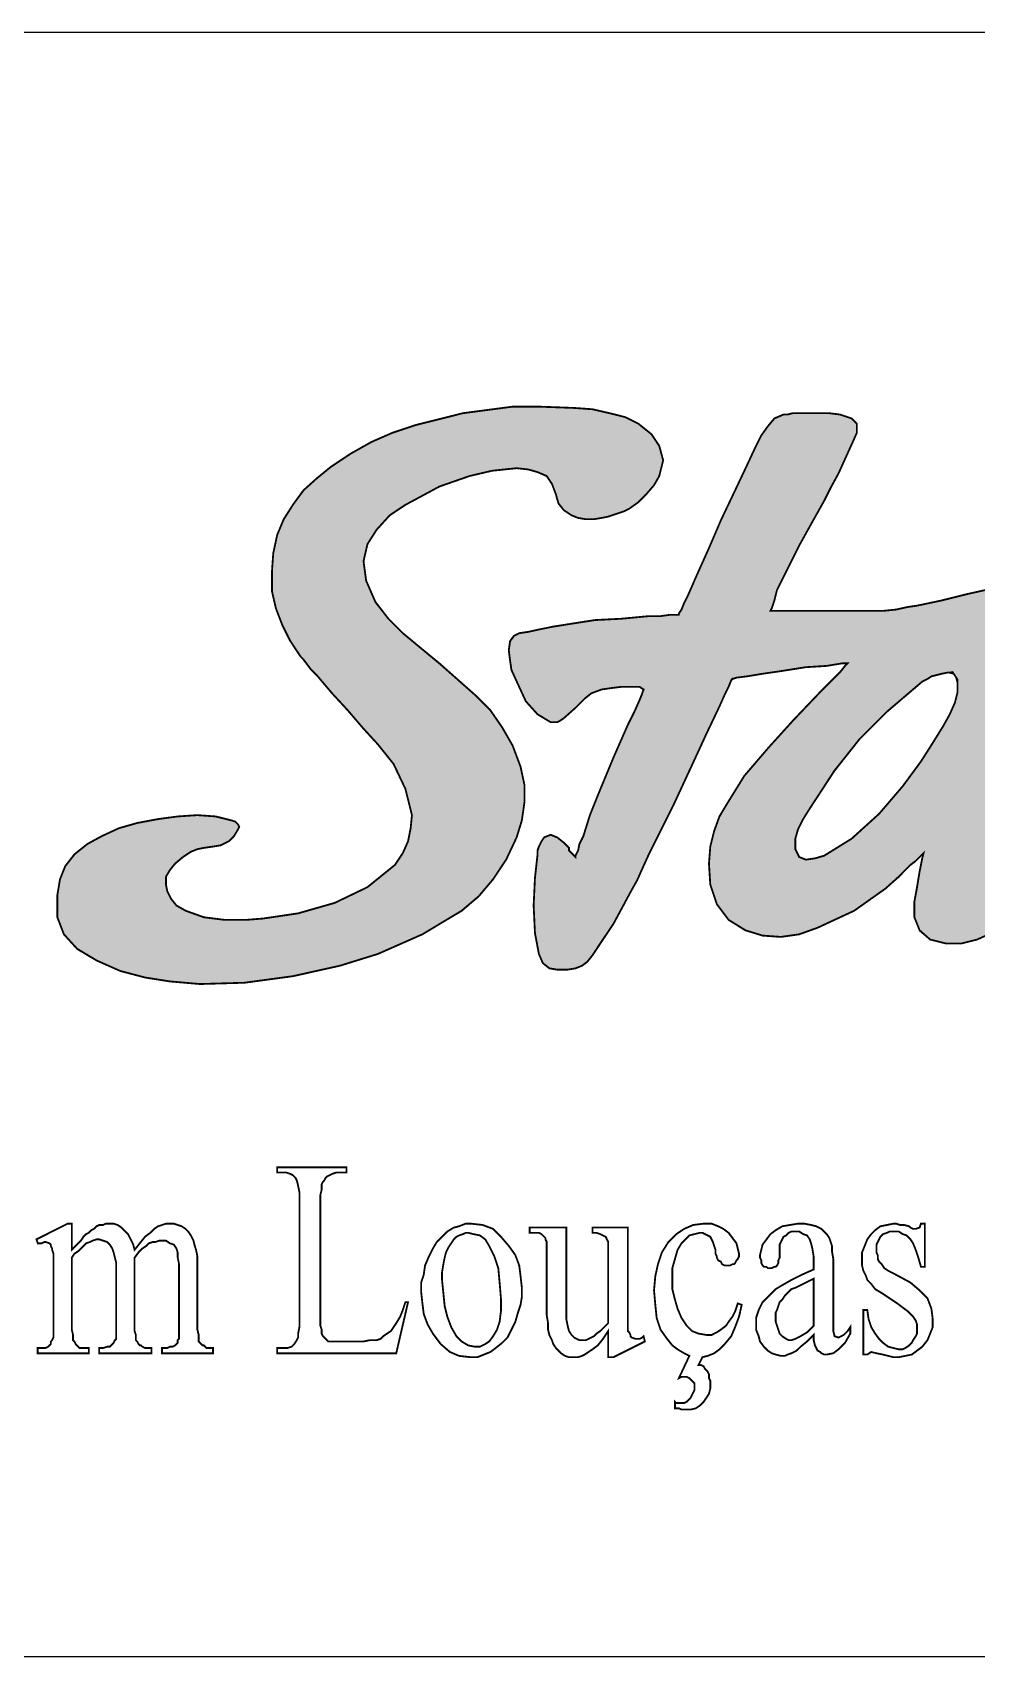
# Model space of a CAD drawing. Extents: x -15779 to -11579, y -7432 to -1492.
# Drawn here: x -14475 to -14256.9, y -6707.4 to -6332.4 of the extents above; entities that cross this region are included whole.
import ezdxf

# ---------------------------------------------------------------- set-up
doc = ezdxf.new("R2010")
doc.units = 0
doc.header["$LTSCALE"] = 40
doc.header["$MEASUREMENT"] = 0
doc.layers.get('0').update_dxf_attribs({"linetype": 'CONTINUOUS'})
doc.layers.add('CAMADA_1', color=7, linetype='CONTINUOUS')
doc.layers.add('FINA', color=7, linetype='CONTINUOUS')

msp = doc.modelspace()

# ---------------------------------------------------------------- hatches: boundary and pattern name
at = {"linetype": 'CONTINUOUS'}
msp.add_hatch(color=5, dxfattribs=at).paths.add_polyline_path([(-14387.647, -6516.169), (-14388.251, -6519.192), (-14389.461, -6521.914), (-14391.275, -6524.635), (-14397.624, -6529.774), (-14405.182, -6533.402), (-14413.647, -6535.82), (-14421.81, -6537.03), (-14425.74, -6537.332), (-14430.577, -6537.332), (-14435.414, -6536.728), (-14439.646, -6535.216), (-14441.763, -6534.006), (-14442.973, -6532.495), (-14444.182, -6530.077), (-14444.182, -6527.355), (-14443.275, -6525.843), (-14442.066, -6524.332), (-14440.252, -6522.82), (-14437.788, -6521.179), (-14435.414, -6520.704), (-14433.298, -6520.402), (-14431.484, -6520.1), (-14429.67, -6519.192), (-14428.461, -6517.983), (-14427.553, -6516.472), (-14427.252, -6515.867), (-14427.553, -6515.262), (-14428.158, -6514.658), (-14429.066, -6514.356), (-14432.693, -6513.448), (-14436.926, -6513.146), (-14441.46, -6513.448), (-14445.996, -6514.053), (-14450.833, -6514.96), (-14455.065, -6516.169), (-14458.996, -6517.983), (-14462.321, -6519.797), (-14465.344, -6522.216), (-14467.461, -6524.937), (-14468.669, -6527.96), (-14469.275, -6531.588), (-14469.275, -6536.728), (-14467.763, -6540.658), (-14464.74, -6543.983), (-14460.205, -6546.704), (-14454.763, -6549.122), (-14449.019, -6550.635), (-14443.275, -6551.541), (-14436.321, -6552.146), (-14426.042, -6551.844), (-14414.857, -6550.332), (-14403.972, -6547.913), (-14395.205, -6545.192), (-14384.926, -6540.658), (-14375.857, -6535.216), (-14371.926, -6531.89), (-14368.601, -6527.96), (-14365.578, -6523.425), (-14363.159, -6518.285), (-14361.949, -6514.356), (-14361.345, -6510.123), (-14361.345, -6506.193), (-14362.252, -6501.96), (-14364.066, -6497.123), (-14366.484, -6492.891), (-14369.205, -6488.96), (-14372.834, -6485.332), (-14380.694, -6478.379), (-14389.461, -6471.123), (-14392.787, -6467.797), (-14395.81, -6463.867), (-14397.926, -6459.03), (-14398.531, -6454.495), (-14397.624, -6450.565), (-14395.507, -6447.239), (-14392.484, -6443.914), (-14388.856, -6441.495), (-14380.996, -6437.263), (-14374.042, -6434.845), (-14368.903, -6433.635), (-14363.159, -6433.031), (-14360.438, -6433.332), (-14358.322, -6433.937), (-14356.205, -6434.845), (-14354.996, -6436.658), (-14354.089, -6439.077), (-14353.485, -6441.193), (-14352.276, -6442.705), (-14350.462, -6443.914), (-14348.95, -6444.518), (-14347.136, -6444.821), (-14345.322, -6444.821), (-14343.508, -6444.518), (-14341.996, -6444.216), (-14340.182, -6443.612), (-14338.369, -6443.007), (-14337.159, -6442.402), (-14335.043, -6440.891), (-14333.229, -6439.077), (-14331.415, -6436.96), (-14330.206, -6434.845), (-14329.299, -6431.216), (-14330.206, -6427.891), (-14332.02, -6425.169), (-14335.043, -6422.752), (-14338.066, -6421.24), (-14341.694, -6420.332), (-14345.623, -6419.426), (-14349.856, -6419.123), (-14358.019, -6418.821), (-14364.066, -6418.821), (-14375.554, -6420.332), (-14386.438, -6423.054), (-14391.879, -6424.868), (-14396.717, -6426.984), (-14401.554, -6429.705), (-14406.089, -6432.728), (-14409.414, -6435.448), (-14412.438, -6438.17), (-14414.857, -6441.495), (-14416.973, -6444.821), (-14418.484, -6448.449), (-14419.391, -6452.681), (-14419.693, -6456.914), (-14419.693, -6461.449), (-14418.786, -6465.379), (-14417.275, -6469.31), (-14415.461, -6472.937), (-14413.042, -6476.565), (-14412.438, -6477.17), (-14411.531, -6478.379), (-14410.624, -6479.588), (-14409.112, -6481.1), (-14405.786, -6485.03), (-14402.158, -6488.96), (-14398.531, -6493.193), (-14395.205, -6496.82), (-14392.787, -6499.844), (-14391.578, -6501.356), (-14388.856, -6507.099), (-14387.345, -6513.146)])
h = msp.add_hatch(color=5, dxfattribs=at)
h.paths.add_polyline_path([(-14227.113, -6473.542), (-14226.81, -6471.727), (-14227.415, -6470.519), (-14228.323, -6469.914), (-14230.741, -6469.914), (-14231.346, -6470.216), (-14231.647, -6470.216), (-14234.066, -6471.425), (-14235.578, -6472.03), (-14236.787, -6472.03), (-14237.392, -6470.82), (-14237.392, -6470.216), (-14237.392, -6469.611), (-14237.392, -6468.704), (-14237.089, -6468.1), (-14237.695, -6465.983), (-14239.206, -6463.867), (-14241.322, -6462.356), (-14243.438, -6461.146), (-14245.253, -6460.542), (-14246.765, -6460.24), (-14248.578, -6460.24), (-14250.09, -6460.24), (-14253.415, -6460.844), (-14258.858, -6462.054), (-14264.904, -6463.565), (-14270.648, -6464.774), (-14272.764, -6465.077), (-14275.485, -6465.681), (-14278.508, -6465.983), (-14281.229, -6465.983), (-14288.485, -6465.983), (-14296.042, -6465.983), (-14299.369, -6465.983), (-14302.089, -6465.983), (-14303.903, -6465.983), (-14304.508, -6465.983), (-14304.206, -6465.379), (-14303.601, -6463.565), (-14302.996, -6461.146), (-14301.787, -6458.728), (-14300.275, -6455.704), (-14297.857, -6450.867), (-14294.833, -6445.426), (-14292.113, -6440.588), (-14290.601, -6437.565), (-14288.787, -6434.239), (-14287.276, -6430.914), (-14285.764, -6427.588), (-14284.554, -6424.868), (-14284.554, -6422.752), (-14285.764, -6421.542), (-14288.485, -6420.635), (-14290.904, -6420.332), (-14295.136, -6420.332), (-14297.252, -6420.332), (-14299.369, -6420.332), (-14300.578, -6420.635), (-14301.485, -6420.635), (-14303.601, -6421.542), (-14305.112, -6423.355), (-14306.624, -6425.472), (-14308.135, -6428.495), (-14310.252, -6433.031), (-14312.973, -6438.774), (-14315.996, -6445.123), (-14318.717, -6451.472), (-14321.438, -6457.519), (-14323.554, -6462.356), (-14324.461, -6464.169), (-14325.066, -6465.681), (-14325.67, -6466.588), (-14325.67, -6466.891), (-14326.276, -6466.891), (-14327.787, -6466.891), (-14329.903, -6467.193), (-14332.624, -6467.193), (-14338.973, -6467.797), (-14345.019, -6468.1), (-14348.95, -6468.704), (-14354.693, -6469.611), (-14357.716, -6470.216), (-14360.438, -6470.82), (-14362.555, -6471.123), (-14363.764, -6471.727), (-14364.67, -6472.937), (-14364.972, -6475.053), (-14364.67, -6477.472), (-14364.368, -6479.588), (-14362.857, -6482.913), (-14361.043, -6486.844), (-14358.322, -6489.867), (-14355.299, -6491.681), (-14353.787, -6491.681), (-14353.182, -6491.379), (-14352.276, -6490.774), (-14349.554, -6488.356), (-14347.438, -6486.24), (-14345.926, -6485.03), (-14343.508, -6484.123), (-14341.392, -6483.821), (-14338.973, -6483.518), (-14336.857, -6483.518), (-14334.74, -6483.518), (-14333.786, -6484.155), (-14334.74, -6486.541), (-14335.949, -6489.263), (-14337.461, -6492.286), (-14340.786, -6499.844), (-14344.415, -6508.611), (-14346.229, -6513.146), (-14347.74, -6517.983), (-14348.647, -6519.797), (-14348.95, -6521.309), (-14349.554, -6522.518), (-14349.554, -6522.82), (-14351.066, -6521.309), (-14351.066, -6520.704), (-14351.368, -6520.402), (-14352.276, -6519.495), (-14353.787, -6518.285), (-14355.299, -6517.681), (-14356.81, -6518.285), (-14357.414, -6519.192), (-14358.019, -6520.402), (-14358.322, -6521.309), (-14358.322, -6522.216), (-14358.926, -6527.658), (-14359.229, -6534.006), (-14358.926, -6540.355), (-14358.019, -6545.192), (-14357.112, -6547.309), (-14355.601, -6548.518), (-14353.787, -6548.821), (-14351.368, -6548.821), (-14349.554, -6548.518), (-14348.042, -6547.913), (-14346.833, -6547.007), (-14345.623, -6545.495), (-14343.206, -6541.867), (-14340.786, -6538.239), (-14338.67, -6534.309), (-14336.555, -6530.379), (-14335.346, -6528.262), (-14334.136, -6525.541), (-14332.624, -6522.216), (-14330.81, -6518.588), (-14326.879, -6510.727), (-14322.95, -6502.262), (-14319.322, -6494.403), (-14316.299, -6488.054), (-14315.089, -6485.332), (-14314.183, -6483.518), (-14313.386, -6481.529), (-14309.95, -6481.1), (-14306.322, -6480.495), (-14302.089, -6479.89), (-14296.345, -6478.984), (-14291.508, -6478.681), (-14287.88, -6478.076), (-14286.671, -6478.076), (-14287.276, -6478.681), (-14288.485, -6480.193), (-14290.601, -6482.309), (-14293.322, -6485.03), (-14299.369, -6491.379), (-14305.112, -6497.728), (-14310.554, -6504.076), (-14314.485, -6510.425), (-14316.299, -6513.448), (-14317.508, -6516.774), (-14318.415, -6520.402), (-14318.717, -6524.332), (-14318.415, -6529.169), (-14316.903, -6533.705), (-14314.183, -6537.332), (-14310.252, -6539.751), (-14306.322, -6540.96), (-14302.089, -6541.262), (-14297.857, -6540.658), (-14293.624, -6539.145), (-14285.159, -6535.216), (-14277.903, -6530.076), (-14274.88, -6527.355), (-14272.16, -6524.635), (-14270.951, -6523.728), (-14270.043, -6522.82), (-14269.438, -6522.216), (-14269.136, -6521.914), (-14269.438, -6523.123), (-14270.043, -6526.146), (-14270.648, -6529.774), (-14271.252, -6533.099), (-14271.252, -6536.728), (-14270.043, -6539.751), (-14267.624, -6541.867), (-14263.997, -6542.774), (-14260.368, -6542.774), (-14256.741, -6541.867), (-14253.415, -6540.355), (-14250.09, -6538.239), (-14244.043, -6533.099), (-14238.601, -6527.658), (-14234.974, -6523.425), (-14230.439, -6517.983), (-14225.904, -6512.542), (-14221.973, -6507.402), (-14217.741, -6501.657), (-14213.811, -6496.518), (-14211.997, -6494.1), (-14210.788, -6492.286), (-14209.339, -6490.355), (-14209.88, -6491.983), (-14210.183, -6493.495), (-14210.788, -6495.309), (-14211.997, -6499.844), (-14213.206, -6504.076), (-14214.416, -6509.821), (-14215.02, -6516.169), (-14214.717, -6522.518), (-14213.206, -6528.262), (-14211.997, -6530.379), (-14210.183, -6531.89), (-14208.369, -6532.495), (-14206.252, -6532.797), (-14201.415, -6531.588), (-14196.88, -6528.867), (-14193.253, -6525.843), (-14189.323, -6521.914), (-14185.695, -6518.285), (-14182.671, -6514.96), (-14176.323, -6507.402), (-14169.067, -6498.634), (-14165.741, -6494.704), (-14163.322, -6491.681), (-14161.508, -6489.564), (-14160.904, -6488.658), (-14160.904, -6489.564), (-14161.207, -6490.774), (-14162.113, -6493.797), (-14163.322, -6497.728), (-14164.834, -6502.565), (-14167.858, -6512.844), (-14170.578, -6521.914), (-14170.881, -6523.425), (-14171.183, -6525.843), (-14171.788, -6528.867), (-14172.09, -6532.192), (-14172.392, -6535.519), (-14172.694, -6538.844), (-14172.392, -6541.565), (-14171.788, -6543.681), (-14169.974, -6545.798), (-14167.253, -6547.007), (-14164.532, -6546.402), (-14162.113, -6544.588), (-14160.601, -6541.867), (-14159.695, -6538.542), (-14158.788, -6534.913), (-14158.184, -6531.89), (-14157.881, -6530.983), (-14157.276, -6529.169), (-14156.369, -6527.052), (-14155.16, -6524.029), (-14152.439, -6516.774), (-14149.114, -6508.309), (-14145.788, -6500.146), (-14143.068, -6492.286), (-14141.555, -6489.263), (-14140.648, -6486.541), (-14139.741, -6484.426), (-14139.439, -6482.913), (-14137.927, -6477.774), (-14137.021, -6472.937), (-14136.718, -6468.402), (-14137.625, -6464.169), (-14138.835, -6462.658), (-14140.346, -6461.449), (-14142.16, -6460.542), (-14144.277, -6460.24), (-14146.997, -6460.542), (-14149.416, -6461.449), (-14151.834, -6462.96), (-14154.253, -6464.471), (-14155.16, -6465.379), (-14156.974, -6467.193), (-14159.09, -6469.31), (-14161.207, -6471.425), (-14166.044, -6476.263), (-14169.369, -6479.89), (-14175.114, -6485.937), (-14181.462, -6492.891), (-14184.485, -6495.914), (-14186.904, -6498.634), (-14189.323, -6501.053), (-14190.834, -6502.565), (-14192.346, -6504.076), (-14193.555, -6505.286), (-14194.764, -6506.496), (-14194.764, -6503.17), (-14194.764, -6502.565), (-14194.764, -6502.262), (-14194.764, -6501.96), (-14194.462, -6501.356), (-14193.555, -6498.634), (-14192.044, -6494.704), (-14190.23, -6489.867), (-14188.113, -6484.727), (-14186.299, -6479.286), (-14184.788, -6473.844), (-14183.579, -6469.31), (-14182.974, -6465.379), (-14183.579, -6462.054), (-14185.393, -6459.332), (-14188.416, -6458.123), (-14192.044, -6457.821), (-14194.764, -6458.426), (-14197.183, -6459.332), (-14199.299, -6460.24), (-14201.415, -6461.751), (-14205.346, -6465.379), (-14209.276, -6469.914), (-14210.485, -6471.425), (-14212.299, -6473.542), (-14214.416, -6476.263), (-14216.532, -6479.286), (-14221.973, -6485.937), (-14228.02, -6493.495), (-14234.066, -6501.356), (-14239.509, -6508.309), (-14241.624, -6511.332), (-14243.741, -6514.053), (-14245.555, -6516.169), (-14247.17, -6518.591), (-14249.182, -6521.006), (-14250.694, -6522.216), (-14252.331, -6522.871), (-14253.078, -6521.381), (-14251.904, -6517.076), (-14249.788, -6512.542), (-14248.578, -6510.425), (-14247.671, -6508.611), (-14246.766, -6507.102), (-14246.159, -6505.89), (-14245.555, -6504.984), (-14244.648, -6503.472), (-14243.438, -6501.356), (-14240.415, -6496.518), (-14236.787, -6491.077), (-14233.462, -6485.332), (-14230.439, -6480.193), (-14228.323, -6475.96)])
h.paths.add_polyline_path([(-14283.95, -6495.611), (-14277.601, -6489.263), (-14269.438, -6482.309), (-14268.229, -6481.704), (-14267.322, -6481.1), (-14266.113, -6480.797), (-14264.904, -6480.495), (-14262.504, -6480.015), (-14261.275, -6481.855), (-14261.275, -6484.727), (-14261.881, -6487.146), (-14263.09, -6489.867), (-14264.601, -6492.588), (-14267.624, -6497.426), (-14269.741, -6500.751), (-14273.974, -6506.495), (-14279.415, -6512.844), (-14285.764, -6518.588), (-14292.113, -6522.518), (-14294.229, -6523.123), (-14296.345, -6523.425), (-14297.857, -6522.82), (-14298.764, -6521.006), (-14298.764, -6518.588), (-14298.159, -6516.472), (-14296.95, -6514.053), (-14295.438, -6511.635), (-14289.694, -6502.867)], flags=16)

# ---------------------------------------------------------------- linework, layer by layer
at = {"color": 5, "linetype": 'CONTINUOUS'}
for points in [[(-14361.949, -6514.356), (-14361.345, -6510.123), (-14361.345, -6506.193), (-14362.252, -6501.96), (-14364.066, -6497.123), (-14366.484, -6492.891), (-14369.205, -6488.96), (-14372.834, -6485.332), (-14380.694, -6478.379), (-14389.461, -6471.123), (-14392.787, -6467.797), (-14395.81, -6463.867), (-14397.926, -6459.03), (-14398.531, -6454.495), (-14397.624, -6450.565), (-14395.507, -6447.239), (-14392.484, -6443.914), (-14388.856, -6441.495), (-14380.996, -6437.263), (-14374.042, -6434.845), (-14368.903, -6433.635), (-14363.159, -6433.031), (-14360.438, -6433.332), (-14358.322, -6433.937), (-14356.205, -6434.845), (-14354.996, -6436.658), (-14354.089, -6439.077), (-14353.485, -6441.193), (-14352.276, -6442.705), (-14350.462, -6443.914), (-14348.95, -6444.518), (-14347.136, -6444.821), (-14345.322, -6444.821), (-14343.508, -6444.518), (-14341.996, -6444.216), (-14340.182, -6443.612), (-14338.369, -6443.007), (-14337.159, -6442.402), (-14335.043, -6440.891), (-14333.229, -6439.077), (-14331.415, -6436.96), (-14330.206, -6434.845), (-14329.299, -6431.216), (-14330.206, -6427.891), (-14332.02, -6425.169), (-14335.043, -6422.752), (-14338.066, -6421.24), (-14341.694, -6420.332), (-14345.623, -6419.426), (-14349.856, -6419.123), (-14358.019, -6418.821), (-14364.066, -6418.821), (-14375.554, -6420.332), (-14386.438, -6423.054), (-14391.879, -6424.868), (-14396.717, -6426.984), (-14401.554, -6429.705), (-14406.089, -6432.728), (-14409.414, -6435.448), (-14412.438, -6438.17), (-14414.857, -6441.495), (-14416.973, -6444.821), (-14418.484, -6448.449), (-14419.391, -6452.681), (-14419.693, -6456.914), (-14419.693, -6461.449), (-14418.786, -6465.379), (-14417.275, -6469.31), (-14415.461, -6472.937), (-14413.042, -6476.565), (-14412.438, -6477.17), (-14411.531, -6478.379), (-14410.624, -6479.588), (-14409.112, -6481.1), (-14405.786, -6485.03), (-14402.158, -6488.96), (-14398.531, -6493.193), (-14395.205, -6496.82), (-14392.787, -6499.844), (-14391.578, -6501.356), (-14388.856, -6507.099), (-14387.345, -6513.146), (-14387.647, -6516.169), (-14388.251, -6519.192), (-14389.461, -6521.914), (-14391.275, -6524.635), (-14397.624, -6529.774), (-14405.182, -6533.402), (-14413.647, -6535.82), (-14421.81, -6537.03), (-14425.74, -6537.332), (-14430.577, -6537.332), (-14435.414, -6536.728), (-14439.646, -6535.216), (-14441.763, -6534.006), (-14442.973, -6532.495), (-14443.88, -6530.682), (-14444.182, -6529.169), (-14444.182, -6527.355), (-14443.275, -6525.843), (-14442.066, -6524.332), (-14440.252, -6522.82), (-14438.437, -6521.612), (-14436.926, -6521.006), (-14435.414, -6520.704), (-14433.298, -6520.402), (-14431.484, -6520.1), (-14429.67, -6519.192), (-14428.461, -6517.983), (-14427.553, -6516.472), (-14427.252, -6515.867), (-14427.553, -6515.262), (-14428.158, -6514.658), (-14429.066, -6514.356), (-14432.693, -6513.448), (-14436.926, -6513.146), (-14441.46, -6513.448), (-14445.996, -6514.053), (-14450.833, -6514.96), (-14455.065, -6516.169), (-14458.996, -6517.983), (-14462.321, -6519.797), (-14465.344, -6522.216), (-14467.461, -6524.937), (-14468.669, -6527.96), (-14469.275, -6531.588), (-14469.275, -6536.728), (-14467.763, -6540.658), (-14464.74, -6543.983), (-14460.205, -6546.704), (-14454.763, -6549.122), (-14449.019, -6550.635), (-14443.275, -6551.541), (-14436.321, -6552.146), (-14426.042, -6551.844), (-14414.857, -6550.332), (-14403.972, -6547.913), (-14395.205, -6545.192), (-14384.926, -6540.658), (-14375.857, -6535.216), (-14371.926, -6531.89), (-14368.601, -6527.96), (-14365.578, -6523.425), (-14363.159, -6518.285)], [(-14283.95, -6495.611), (-14277.601, -6489.263), (-14269.438, -6482.309), (-14268.229, -6481.704), (-14267.322, -6481.1), (-14266.113, -6480.797), (-14264.904, -6480.495), (-14262.504, -6480.015), (-14261.275, -6481.855), (-14261.275, -6484.727), (-14261.881, -6487.146), (-14263.09, -6489.867), (-14264.601, -6492.588), (-14267.624, -6497.426), (-14269.741, -6500.751), (-14273.974, -6506.495), (-14279.415, -6512.844), (-14285.764, -6518.588), (-14292.113, -6522.518), (-14294.229, -6523.123), (-14296.345, -6523.425), (-14297.857, -6522.82), (-14298.764, -6521.006), (-14298.764, -6518.588), (-14298.159, -6516.472), (-14296.95, -6514.053), (-14295.438, -6511.635), (-14289.694, -6502.867)]]:
    msp.add_lwpolyline(points, close=True, dxfattribs=at)
msp.add_lwpolyline([(-14253.415, -6460.844), (-14258.858, -6462.054), (-14264.904, -6463.565), (-14270.648, -6464.774), (-14272.764, -6465.077), (-14275.485, -6465.681), (-14278.508, -6465.983), (-14281.229, -6465.983), (-14288.485, -6465.983), (-14296.042, -6465.983), (-14299.369, -6465.983), (-14302.089, -6465.983), (-14303.903, -6465.983), (-14304.508, -6465.983), (-14304.206, -6465.379), (-14303.601, -6463.565), (-14302.996, -6461.146), (-14301.787, -6458.728), (-14300.275, -6455.704), (-14297.857, -6450.867), (-14294.833, -6445.426), (-14292.113, -6440.588), (-14290.601, -6437.565), (-14288.787, -6434.239), (-14287.276, -6430.914), (-14285.764, -6427.588), (-14284.554, -6424.868), (-14284.554, -6422.752), (-14285.764, -6421.542), (-14288.485, -6420.635), (-14290.904, -6420.332), (-14295.136, -6420.332), (-14297.252, -6420.332), (-14299.369, -6420.332), (-14300.578, -6420.635), (-14301.485, -6420.635), (-14303.601, -6421.542), (-14305.112, -6423.355), (-14306.624, -6425.472), (-14308.135, -6428.495), (-14310.252, -6433.031), (-14312.973, -6438.774), (-14315.996, -6445.123), (-14318.717, -6451.472), (-14321.438, -6457.519), (-14323.554, -6462.356), (-14324.461, -6464.169), (-14325.066, -6465.681), (-14325.67, -6466.588), (-14325.67, -6466.891), (-14326.276, -6466.891), (-14327.787, -6466.891), (-14329.903, -6467.193), (-14332.624, -6467.193), (-14338.973, -6467.797), (-14345.019, -6468.1), (-14348.95, -6468.704), (-14354.693, -6469.611), (-14357.716, -6470.216), (-14360.438, -6470.82), (-14362.555, -6471.123), (-14363.764, -6471.727), (-14364.67, -6472.937), (-14364.972, -6475.053), (-14364.67, -6477.472), (-14364.368, -6479.588), (-14362.857, -6482.913), (-14361.043, -6486.844), (-14358.322, -6489.867), (-14355.299, -6491.681), (-14353.787, -6491.681), (-14353.182, -6491.379), (-14352.276, -6490.774), (-14349.554, -6488.356), (-14347.438, -6486.24), (-14345.926, -6485.03), (-14343.508, -6484.123), (-14341.392, -6483.821), (-14338.973, -6483.518), (-14336.857, -6483.518), (-14334.74, -6483.518), (-14333.786, -6484.155), (-14334.74, -6486.541), (-14335.949, -6489.263), (-14337.461, -6492.286), (-14340.786, -6499.844), (-14344.415, -6508.611), (-14346.229, -6513.146), (-14347.74, -6517.983), (-14348.647, -6519.797), (-14348.95, -6521.309), (-14349.554, -6522.518), (-14349.554, -6522.82), (-14351.066, -6521.309), (-14351.066, -6520.704), (-14351.368, -6520.402), (-14352.276, -6519.495), (-14353.787, -6518.285), (-14355.299, -6517.681), (-14356.81, -6518.285), (-14357.414, -6519.192), (-14358.019, -6520.402), (-14358.322, -6521.309), (-14358.322, -6522.216), (-14358.926, -6527.658), (-14359.229, -6534.006), (-14358.926, -6540.355), (-14358.019, -6545.192), (-14357.112, -6547.309), (-14355.601, -6548.518), (-14353.787, -6548.821), (-14351.368, -6548.821), (-14349.554, -6548.518), (-14348.042, -6547.913), (-14346.833, -6547.007), (-14345.623, -6545.495), (-14343.206, -6541.867), (-14340.786, -6538.239), (-14338.67, -6534.309), (-14336.555, -6530.379), (-14335.346, -6528.262), (-14334.136, -6525.541), (-14332.624, -6522.216), (-14330.81, -6518.588), (-14326.879, -6510.727), (-14322.95, -6502.262), (-14319.322, -6494.403), (-14316.299, -6488.054), (-14315.089, -6485.332), (-14314.183, -6483.518), (-14313.386, -6481.529), (-14309.95, -6481.1), (-14306.322, -6480.495), (-14302.089, -6479.89), (-14296.345, -6478.984), (-14291.508, -6478.681), (-14287.88, -6478.076), (-14286.671, -6478.076), (-14287.276, -6478.681), (-14288.485, -6480.193), (-14290.601, -6482.309), (-14293.322, -6485.03), (-14299.369, -6491.379), (-14305.112, -6497.728), (-14310.554, -6504.076), (-14314.485, -6510.425), (-14316.299, -6513.448), (-14317.508, -6516.774), (-14318.415, -6520.402), (-14318.717, -6524.332), (-14318.415, -6529.169), (-14316.903, -6533.705), (-14314.183, -6537.332), (-14310.252, -6539.751), (-14306.322, -6540.96), (-14302.089, -6541.262), (-14297.857, -6540.658), (-14293.624, -6539.145), (-14285.159, -6535.216), (-14277.903, -6530.076), (-14274.88, -6527.355), (-14272.16, -6524.635), (-14270.951, -6523.728), (-14270.043, -6522.82), (-14269.438, -6522.216), (-14269.136, -6521.914), (-14269.438, -6523.123), (-14270.043, -6526.146), (-14270.648, -6529.774), (-14271.252, -6533.099), (-14271.252, -6536.728), (-14270.043, -6539.751), (-14267.624, -6541.867), (-14263.997, -6542.774), (-14260.368, -6542.774), (-14256.741, -6541.867)], dxfattribs=at)
at = {"layer": 'CAMADA_1', "color": 5, "linetype": 'CONTINUOUS', "const_width": 0.42}
for points in [[(-14436.321, -6552.146), (-14426.042, -6551.844), (-14414.857, -6550.332), (-14403.972, -6547.913), (-14395.205, -6545.192), (-14384.926, -6540.658), (-14375.857, -6535.216), (-14371.926, -6531.89), (-14368.601, -6527.96), (-14365.578, -6523.425), (-14363.159, -6518.285), (-14361.949, -6514.356), (-14361.345, -6510.123), (-14361.345, -6506.193), (-14362.252, -6501.96), (-14364.066, -6497.123), (-14366.484, -6492.891), (-14369.205, -6488.96), (-14372.834, -6485.332), (-14380.694, -6478.379), (-14389.461, -6471.123), (-14392.787, -6467.797), (-14395.81, -6463.867), (-14397.926, -6459.03), (-14398.531, -6454.495), (-14397.624, -6450.565), (-14395.507, -6447.239), (-14392.484, -6443.914), (-14388.856, -6441.495), (-14380.996, -6437.263), (-14374.042, -6434.845), (-14368.903, -6433.635), (-14363.159, -6433.031), (-14360.438, -6433.332), (-14358.322, -6433.937), (-14356.205, -6434.845), (-14354.996, -6436.658), (-14354.089, -6439.077), (-14353.485, -6441.193), (-14352.276, -6442.705), (-14350.462, -6443.914), (-14348.95, -6444.518), (-14347.136, -6444.821), (-14345.322, -6444.821), (-14343.508, -6444.518), (-14341.996, -6444.216), (-14340.182, -6443.612), (-14338.369, -6443.007), (-14337.159, -6442.402), (-14335.043, -6440.891), (-14333.229, -6439.077), (-14331.415, -6436.96), (-14330.206, -6434.845), (-14329.299, -6431.216), (-14330.206, -6427.891), (-14332.02, -6425.169), (-14335.043, -6422.752), (-14338.066, -6421.24), (-14341.694, -6420.332), (-14345.623, -6419.426), (-14349.856, -6419.123), (-14358.019, -6418.821), (-14364.066, -6418.821), (-14375.554, -6420.332), (-14386.438, -6423.054), (-14391.879, -6424.868), (-14396.717, -6426.984), (-14401.554, -6429.705), (-14406.089, -6432.728), (-14409.414, -6435.448), (-14412.438, -6438.17), (-14414.857, -6441.495), (-14416.973, -6444.821), (-14418.484, -6448.449), (-14419.391, -6452.681), (-14419.693, -6456.914), (-14419.693, -6461.449), (-14418.786, -6465.379), (-14417.275, -6469.31), (-14415.461, -6472.937), (-14413.042, -6476.565), (-14412.438, -6477.17), (-14411.531, -6478.379), (-14410.624, -6479.588), (-14409.112, -6481.1), (-14405.786, -6485.03), (-14402.158, -6488.96), (-14398.531, -6493.193), (-14395.205, -6496.82), (-14392.787, -6499.844), (-14391.578, -6501.356), (-14388.856, -6507.099), (-14387.345, -6513.146), (-14387.647, -6516.169), (-14388.251, -6519.192), (-14389.461, -6521.914), (-14391.275, -6524.635), (-14397.624, -6529.774), (-14405.182, -6533.402), (-14413.647, -6535.82), (-14421.81, -6537.03), (-14425.74, -6537.332), (-14430.577, -6537.332), (-14435.414, -6536.728), (-14439.646, -6535.216), (-14441.763, -6534.006), (-14442.973, -6532.495), (-14443.88, -6530.682), (-14444.182, -6529.169), (-14444.182, -6527.355), (-14443.275, -6525.843), (-14442.066, -6524.332), (-14440.252, -6522.82), (-14438.437, -6521.612), (-14436.926, -6521.006), (-14435.414, -6520.704), (-14433.298, -6520.402), (-14431.484, -6520.1), (-14429.67, -6519.192), (-14428.461, -6517.983), (-14427.553, -6516.472), (-14427.252, -6515.867), (-14427.553, -6515.262), (-14428.158, -6514.658), (-14429.066, -6514.356), (-14432.693, -6513.448), (-14436.926, -6513.146), (-14441.46, -6513.448), (-14445.996, -6514.053), (-14450.833, -6514.96), (-14455.065, -6516.169), (-14458.996, -6517.983), (-14462.321, -6519.797), (-14465.344, -6522.216), (-14467.461, -6524.937), (-14468.669, -6527.96), (-14469.275, -6531.588), (-14469.275, -6536.728), (-14467.763, -6540.658), (-14464.74, -6543.983), (-14460.205, -6546.704), (-14454.763, -6549.122), (-14449.019, -6550.635), (-14443.275, -6551.541), (-14436.321, -6552.146)], [(-14253.415, -6460.844), (-14258.858, -6462.054), (-14264.904, -6463.565), (-14270.648, -6464.774), (-14272.764, -6465.077), (-14275.485, -6465.681), (-14278.508, -6465.983), (-14281.229, -6465.983), (-14288.485, -6465.983), (-14296.042, -6465.983), (-14299.369, -6465.983), (-14302.089, -6465.983), (-14303.903, -6465.983), (-14304.508, -6465.983), (-14304.206, -6465.379), (-14303.601, -6463.565), (-14302.996, -6461.146), (-14301.787, -6458.728), (-14300.275, -6455.704), (-14297.857, -6450.867), (-14294.833, -6445.426), (-14292.113, -6440.588), (-14290.601, -6437.565), (-14288.787, -6434.239), (-14287.276, -6430.914), (-14285.764, -6427.588), (-14284.554, -6424.868), (-14284.554, -6422.752), (-14285.764, -6421.542), (-14288.485, -6420.635), (-14290.904, -6420.332), (-14295.136, -6420.332), (-14297.252, -6420.332), (-14299.369, -6420.332), (-14300.578, -6420.635), (-14301.485, -6420.635), (-14303.601, -6421.542), (-14305.112, -6423.355), (-14306.624, -6425.472), (-14308.135, -6428.495), (-14310.252, -6433.031), (-14312.973, -6438.774), (-14315.996, -6445.123), (-14318.717, -6451.472), (-14321.438, -6457.519), (-14323.554, -6462.356), (-14324.461, -6464.169), (-14325.066, -6465.681), (-14325.67, -6466.588), (-14325.67, -6466.891), (-14326.276, -6466.891), (-14327.787, -6466.891), (-14329.903, -6467.193), (-14332.624, -6467.193), (-14338.973, -6467.797), (-14345.019, -6468.1), (-14348.95, -6468.704), (-14354.693, -6469.611), (-14357.716, -6470.216), (-14360.438, -6470.82), (-14362.555, -6471.123), (-14363.764, -6471.727), (-14364.67, -6472.937), (-14364.972, -6475.053), (-14364.67, -6477.472), (-14364.368, -6479.588), (-14362.857, -6482.913), (-14361.043, -6486.844), (-14358.322, -6489.867), (-14355.299, -6491.681), (-14354.693, -6491.681), (-14353.787, -6491.681), (-14353.182, -6491.379), (-14352.276, -6490.774), (-14349.554, -6488.356), (-14347.438, -6486.24), (-14345.926, -6485.03), (-14343.508, -6484.123), (-14341.392, -6483.821), (-14338.973, -6483.518), (-14336.857, -6483.518), (-14334.74, -6483.518), (-14333.833, -6484.123), (-14334.136, -6485.03), (-14334.74, -6486.541), (-14335.949, -6489.263), (-14337.461, -6492.286), (-14340.786, -6499.844), (-14344.415, -6508.611), (-14346.229, -6513.146), (-14347.74, -6517.983), (-14348.647, -6519.797), (-14348.95, -6521.309), (-14349.554, -6522.518), (-14349.554, -6522.82), (-14350.462, -6521.914), (-14350.764, -6521.612), (-14351.066, -6521.309), (-14351.066, -6520.704), (-14351.368, -6520.402), (-14352.276, -6519.495), (-14353.787, -6518.285), (-14355.299, -6517.681), (-14356.81, -6518.285), (-14357.414, -6519.192), (-14358.019, -6520.402), (-14358.322, -6521.309), (-14358.322, -6522.216), (-14358.926, -6527.658), (-14359.229, -6534.006), (-14358.926, -6540.355), (-14358.019, -6545.192), (-14357.112, -6547.309), (-14355.601, -6548.518), (-14353.787, -6548.821), (-14351.368, -6548.821), (-14349.554, -6548.518), (-14348.042, -6547.913), (-14346.833, -6547.007), (-14345.623, -6545.495), (-14343.206, -6541.867), (-14340.786, -6538.239), (-14338.67, -6534.309), (-14336.555, -6530.379), (-14335.346, -6528.262), (-14334.136, -6525.541), (-14332.624, -6522.216), (-14330.81, -6518.588), (-14326.879, -6510.727), (-14322.95, -6502.262), (-14319.322, -6494.403), (-14316.299, -6488.054), (-14315.089, -6485.332), (-14314.183, -6483.518), (-14313.577, -6482.007), (-14313.276, -6481.704), (-14312.368, -6481.402), (-14309.95, -6481.1), (-14306.322, -6480.495), (-14302.089, -6479.89), (-14296.345, -6478.984), (-14291.508, -6478.681), (-14287.88, -6478.076), (-14286.671, -6478.076), (-14287.276, -6478.681), (-14288.485, -6480.193), (-14290.601, -6482.309), (-14293.322, -6485.03), (-14299.369, -6491.379), (-14305.112, -6497.728), (-14310.554, -6504.076), (-14314.485, -6510.425), (-14316.299, -6513.448), (-14317.508, -6516.774), (-14318.415, -6520.402), (-14318.717, -6524.332), (-14318.415, -6529.169), (-14316.903, -6533.705), (-14314.183, -6537.332), (-14310.252, -6539.751), (-14306.322, -6540.96), (-14302.089, -6541.262), (-14297.857, -6540.658), (-14293.624, -6539.145), (-14285.159, -6535.216), (-14277.903, -6530.076), (-14274.88, -6527.355), (-14272.16, -6524.635), (-14270.951, -6523.728), (-14270.043, -6522.82), (-14269.438, -6522.216), (-14269.136, -6521.914), (-14269.438, -6523.123), (-14270.043, -6526.146), (-14270.648, -6529.774), (-14271.252, -6533.099), (-14271.252, -6536.728), (-14270.043, -6539.751), (-14267.624, -6541.867), (-14263.997, -6542.774), (-14260.368, -6542.774), (-14256.741, -6541.867), (-14253.415, -6540.355)], [(-14264.904, -6480.495), (-14263.392, -6480.193), (-14262.183, -6480.495), (-14261.578, -6481.402), (-14261.275, -6482.611), (-14261.275, -6484.727), (-14261.881, -6487.146), (-14263.09, -6489.867), (-14264.601, -6492.588), (-14267.624, -6497.426), (-14269.741, -6500.751), (-14273.974, -6506.495), (-14279.415, -6512.844), (-14285.764, -6518.588), (-14292.113, -6522.518), (-14294.229, -6523.123), (-14296.345, -6523.425), (-14297.857, -6522.82), (-14298.764, -6521.006), (-14298.764, -6518.588), (-14298.159, -6516.472), (-14296.95, -6514.053), (-14295.438, -6511.635), (-14289.694, -6502.867), (-14283.95, -6495.611), (-14277.601, -6489.263), (-14269.438, -6482.309), (-14268.229, -6481.704), (-14267.322, -6481.1), (-14266.113, -6480.797), (-14264.904, -6480.495)]]:
    msp.add_lwpolyline(points, dxfattribs=at)
at = {"layer": 'FINA'}
for p, q in [((-11678.537, -6332.424), (-15422.537, -6332.424)), ((-15422.537, -6707.424), (-11678.537, -6707.424))]:
    msp.add_line(p, q, dxfattribs=at)
at = {"layer": 'FINA', "const_width": 0.42}
for points in [[(-14388.856, -6625.611), (-14389.461, -6627.425), (-14390.066, -6628.936), (-14390.973, -6630.448), (-14391.577, -6631.355), (-14392.182, -6632.261), (-14393.089, -6632.866), (-14393.996, -6633.471), (-14394.6, -6634.076), (-14395.508, -6634.378), (-14397.019, -6634.378), (-14398.531, -6634.681), (-14400.345, -6634.681), (-14403.066, -6634.681), (-14404.577, -6634.681), (-14405.786, -6634.681), (-14406.694, -6634.681), (-14406.996, -6634.378), (-14407.903, -6633.471), (-14408.205, -6632.866), (-14408.205, -6631.959), (-14408.507, -6631.052), (-14408.507, -6629.843), (-14408.507, -6602.634), (-14408.507, -6600.82), (-14408.205, -6599.611), (-14408.205, -6598.402), (-14407.903, -6597.797), (-14407.601, -6597.494), (-14407.298, -6596.89), (-14406.996, -6596.588), (-14406.391, -6596.285), (-14405.786, -6595.983), (-14404.88, -6595.681), (-14403.67, -6595.681), (-14402.461, -6595.681), (-14402.461, -6594.471), (-14418.484, -6594.471), (-14418.484, -6595.681), (-14417.275, -6595.681), (-14416.368, -6595.681), (-14415.461, -6595.983), (-14414.857, -6596.285), (-14414.252, -6596.89), (-14413.949, -6597.494), (-14413.647, -6598.704), (-14413.345, -6600.216), (-14413.345, -6602.029), (-14413.345, -6629.843), (-14413.345, -6631.355), (-14413.647, -6632.866), (-14413.647, -6633.773), (-14413.949, -6634.378), (-14414.554, -6635.285), (-14415.159, -6635.89), (-14416.065, -6636.192), (-14417.275, -6636.192), (-14418.484, -6636.192), (-14418.484, -6637.401), (-14390.973, -6637.401), (-14388.252, -6625.611), (-14388.856, -6625.611)], [(-14465.949, -6613.518), (-14465.949, -6607.471), (-14466.856, -6607.471), (-14474.112, -6611.099), (-14473.809, -6612.006), (-14473.204, -6612.006), (-14472.902, -6612.006), (-14472.298, -6611.704), (-14471.996, -6611.704), (-14471.089, -6612.006), (-14470.786, -6612.308), (-14470.786, -6612.611), (-14470.484, -6613.216), (-14470.484, -6613.518), (-14470.181, -6614.424), (-14470.181, -6615.634), (-14470.181, -6617.448), (-14470.181, -6619.564), (-14470.181, -6630.75), (-14470.181, -6631.959), (-14470.181, -6633.169), (-14470.181, -6633.773), (-14470.484, -6634.378), (-14470.786, -6634.681), (-14470.786, -6635.285), (-14471.089, -6635.587), (-14471.391, -6635.89), (-14471.996, -6636.192), (-14472.298, -6636.192), (-14472.902, -6636.192), (-14473.809, -6636.192), (-14473.809, -6637.401), (-14462.019, -6637.401), (-14462.019, -6636.192), (-14462.926, -6636.192), (-14463.53, -6636.192), (-14464.135, -6636.192), (-14464.437, -6635.89), (-14464.74, -6635.587), (-14465.042, -6635.285), (-14465.344, -6634.681), (-14465.647, -6634.378), (-14465.647, -6634.076), (-14465.647, -6633.169), (-14465.949, -6631.959), (-14465.949, -6630.75), (-14465.949, -6615.331), (-14465.344, -6614.424), (-14464.437, -6613.82), (-14463.53, -6612.913), (-14462.623, -6612.006), (-14461.717, -6611.704), (-14461.112, -6611.401), (-14460.205, -6611.099), (-14459.6, -6611.099), (-14458.693, -6611.401), (-14457.786, -6611.704), (-14457.182, -6612.308), (-14456.577, -6613.216), (-14456.275, -6614.122), (-14455.972, -6615.331), (-14455.67, -6616.541), (-14455.67, -6618.355), (-14455.67, -6630.75), (-14455.67, -6631.959), (-14455.67, -6632.866), (-14455.67, -6633.471), (-14455.67, -6634.076), (-14455.972, -6634.378), (-14456.275, -6634.983), (-14456.577, -6635.285), (-14456.879, -6635.587), (-14457.182, -6635.89), (-14457.786, -6635.89), (-14458.693, -6636.192), (-14459.6, -6636.192), (-14459.6, -6637.401), (-14447.507, -6637.401), (-14447.507, -6636.192), (-14448.414, -6636.192), (-14449.019, -6636.192), (-14449.624, -6635.89), (-14449.926, -6635.587), (-14450.228, -6635.587), (-14450.53, -6635.285), (-14450.832, -6634.681), (-14451.135, -6634.378), (-14451.135, -6634.076), (-14451.135, -6633.169), (-14451.437, -6632.261), (-14451.437, -6630.75), (-14451.437, -6616.843), (-14451.437, -6615.634), (-14451.437, -6615.331), (-14450.53, -6614.122), (-14449.624, -6613.216), (-14448.717, -6612.611), (-14448.112, -6612.006), (-14447.205, -6611.704), (-14446.6, -6611.704), (-14445.693, -6611.401), (-14445.089, -6611.401), (-14444.182, -6611.401), (-14443.275, -6612.006), (-14442.368, -6612.308), (-14441.763, -6613.216), (-14441.461, -6614.122), (-14441.461, -6615.331), (-14441.159, -6616.843), (-14441.159, -6618.355), (-14441.159, -6630.75), (-14441.159, -6631.959), (-14441.159, -6632.866), (-14441.159, -6633.471), (-14441.159, -6634.076), (-14441.461, -6634.378), (-14441.461, -6634.983), (-14441.763, -6635.285), (-14442.066, -6635.587), (-14442.67, -6635.89), (-14443.275, -6635.89), (-14443.879, -6636.192), (-14444.484, -6636.192), (-14445.089, -6636.192), (-14445.089, -6637.401), (-14433.298, -6637.401), (-14433.298, -6636.192), (-14434.205, -6636.192), (-14434.81, -6636.192), (-14435.112, -6635.89), (-14435.414, -6635.587), (-14435.717, -6635.587), (-14436.019, -6635.285), (-14436.321, -6634.983), (-14436.624, -6634.681), (-14436.624, -6634.076), (-14436.624, -6633.169), (-14436.926, -6631.959), (-14436.926, -6630.75), (-14436.926, -6618.355), (-14436.926, -6616.541), (-14436.926, -6615.029), (-14437.229, -6613.518), (-14437.531, -6612.611), (-14437.833, -6611.401), (-14438.437, -6610.192), (-14439.042, -6609.285), (-14439.647, -6608.681), (-14440.554, -6608.076), (-14441.461, -6607.774), (-14442.368, -6607.471), (-14443.275, -6607.471), (-14444.182, -6607.471), (-14445.089, -6607.774), (-14445.996, -6608.076), (-14446.902, -6608.681), (-14447.809, -6609.588), (-14449.019, -6610.494), (-14450.228, -6612.006), (-14451.437, -6613.518), (-14451.74, -6612.308), (-14452.344, -6611.099), (-14452.949, -6609.89), (-14453.856, -6608.983), (-14454.461, -6608.378), (-14455.367, -6607.774), (-14456.275, -6607.471), (-14457.484, -6607.471), (-14458.089, -6607.471), (-14458.693, -6607.774), (-14459.6, -6607.774), (-14460.205, -6608.076), (-14460.809, -6608.681), (-14461.414, -6608.983), (-14462.019, -6609.588), (-14462.623, -6609.89), (-14463.228, -6610.494), (-14463.833, -6611.401), (-14464.74, -6612.308), (-14465.949, -6613.518)], [(-14373.74, -6607.471), (-14374.949, -6607.471), (-14376.461, -6608.076), (-14377.67, -6608.378), (-14379.182, -6609.285), (-14380.392, -6610.494), (-14381.601, -6611.704), (-14382.507, -6613.216), (-14383.415, -6615.029), (-14384.321, -6617.146), (-14384.624, -6619.262), (-14385.229, -6621.076), (-14385.229, -6623.192), (-14384.926, -6625.913), (-14384.624, -6628.332), (-14383.717, -6630.75), (-14382.507, -6632.866), (-14380.694, -6635.285), (-14378.577, -6637.099), (-14376.461, -6638.006), (-14373.74, -6638.308), (-14372.229, -6638.308), (-14370.717, -6637.704), (-14369.205, -6637.099), (-14367.996, -6636.192), (-14366.484, -6634.983), (-14365.275, -6633.773), (-14364.368, -6631.959), (-14363.461, -6630.146), (-14362.857, -6628.029), (-14362.252, -6626.215), (-14361.949, -6624.401), (-14361.949, -6622.285), (-14362.252, -6619.564), (-14362.554, -6617.146), (-14363.461, -6614.727), (-14364.972, -6612.611), (-14366.787, -6610.494), (-14368.601, -6608.681), (-14371.019, -6607.774), (-14373.74, -6607.471)], [(-14320.229, -6638.308), (-14319.02, -6638.006), (-14317.508, -6637.401), (-14316.299, -6636.494), (-14315.089, -6635.285), (-14313.577, -6633.471), (-14312.671, -6631.355), (-14311.764, -6628.936), (-14311.159, -6626.215), (-14312.066, -6625.913), (-14312.671, -6627.727), (-14313.275, -6628.936), (-14314.182, -6630.146), (-14314.787, -6631.052), (-14315.997, -6631.959), (-14316.903, -6632.564), (-14318.112, -6633.169), (-14319.322, -6633.169), (-14321.136, -6632.866), (-14322.647, -6632.261), (-14323.857, -6631.052), (-14325.066, -6629.238), (-14325.973, -6627.122), (-14326.578, -6625.006), (-14327.182, -6622.588), (-14327.182, -6620.169), (-14327.182, -6617.75), (-14326.578, -6615.634), (-14325.973, -6613.518), (-14325.066, -6612.006), (-14324.159, -6611.099), (-14323.252, -6610.192), (-14322.043, -6609.89), (-14320.834, -6609.588), (-14320.229, -6609.588), (-14319.624, -6609.89), (-14319.02, -6610.192), (-14318.415, -6610.494), (-14318.112, -6611.099), (-14317.81, -6611.704), (-14317.508, -6612.611), (-14317.206, -6613.518), (-14317.206, -6614.424), (-14316.903, -6615.029), (-14316.903, -6615.331), (-14316.601, -6615.936), (-14315.997, -6616.238), (-14315.694, -6616.843), (-14315.089, -6617.146), (-14314.182, -6617.146), (-14313.88, -6617.146), (-14313.275, -6616.843), (-14312.973, -6616.843), (-14312.671, -6616.541), (-14312.368, -6615.936), (-14312.066, -6615.634), (-14311.764, -6615.029), (-14311.764, -6614.424), (-14312.066, -6613.216), (-14312.368, -6612.006), (-14313.275, -6610.797), (-14314.182, -6609.588), (-14315.392, -6608.681), (-14316.601, -6608.076), (-14318.112, -6607.471), (-14319.926, -6607.471), (-14322.345, -6607.774), (-14324.461, -6608.681), (-14326.275, -6609.89), (-14328.089, -6611.704), (-14329.601, -6614.122), (-14330.508, -6616.843), (-14331.112, -6619.564), (-14331.415, -6622.89), (-14331.112, -6626.215), (-14330.81, -6629.238), (-14329.903, -6631.959), (-14328.392, -6634.076), (-14327.182, -6635.587), (-14325.973, -6636.494), (-14324.461, -6637.401), (-14323.252, -6638.006), (-14325.671, -6643.146), (-14325.066, -6642.843), (-14324.461, -6642.843), (-14324.159, -6642.843), (-14323.857, -6642.843), (-14323.252, -6643.146), (-14322.949, -6643.448), (-14322.647, -6643.75), (-14322.345, -6644.053), (-14322.043, -6644.355), (-14322.043, -6644.959), (-14322.043, -6645.262), (-14322.043, -6645.866), (-14322.345, -6646.471), (-14322.647, -6647.076), (-14322.949, -6647.681), (-14323.554, -6648.285), (-14323.857, -6648.587), (-14324.461, -6648.889), (-14325.066, -6648.889), (-14325.368, -6648.889), (-14325.671, -6648.889), (-14326.275, -6648.889), (-14326.578, -6648.587), (-14326.578, -6650.099), (-14325.671, -6650.099), (-14325.066, -6650.401), (-14324.764, -6650.401), (-14324.159, -6650.401), (-14322.949, -6650.401), (-14321.741, -6650.099), (-14320.834, -6649.494), (-14319.926, -6648.587), (-14319.322, -6647.681), (-14318.717, -6646.773), (-14318.415, -6645.564), (-14318.415, -6644.355), (-14318.415, -6643.75), (-14318.717, -6643.146), (-14318.717, -6642.238), (-14319.02, -6641.634), (-14319.624, -6641.029), (-14319.926, -6640.425), (-14320.531, -6640.123), (-14321.136, -6640.123), (-14320.229, -6638.308)], [(-14294.532, -6633.169), (-14294.532, -6634.378), (-14294.229, -6635.587), (-14293.927, -6636.192), (-14293.624, -6636.796), (-14293.02, -6637.099), (-14292.717, -6637.401), (-14292.113, -6637.704), (-14291.508, -6637.704), (-14289.997, -6637.401), (-14288.787, -6636.494), (-14287.276, -6634.983), (-14286.066, -6632.866), (-14286.066, -6631.355), (-14286.671, -6632.261), (-14287.276, -6632.866), (-14287.578, -6633.169), (-14288.182, -6633.471), (-14288.787, -6633.773), (-14289.694, -6633.471), (-14289.997, -6632.261), (-14289.997, -6631.657), (-14289.997, -6630.448), (-14289.997, -6628.936), (-14289.997, -6627.122), (-14289.997, -6617.448), (-14289.997, -6615.634), (-14290.299, -6613.82), (-14290.299, -6612.611), (-14290.601, -6611.704), (-14290.903, -6610.797), (-14291.508, -6609.89), (-14292.113, -6609.285), (-14292.717, -6608.681), (-14293.927, -6608.076), (-14295.136, -6607.774), (-14296.647, -6607.471), (-14298.159, -6607.471), (-14299.973, -6607.774), (-14301.787, -6608.076), (-14303.299, -6608.983), (-14304.508, -6609.89), (-14305.415, -6611.099), (-14306.322, -6612.308), (-14306.624, -6613.518), (-14306.927, -6614.727), (-14306.927, -6615.331), (-14306.624, -6615.936), (-14306.624, -6616.541), (-14306.322, -6617.146), (-14306.02, -6617.448), (-14305.415, -6617.448), (-14305.112, -6617.75), (-14304.508, -6617.75), (-14304.206, -6617.75), (-14303.601, -6617.448), (-14303.299, -6617.448), (-14302.996, -6617.146), (-14302.694, -6616.541), (-14302.694, -6615.936), (-14302.392, -6615.331), (-14302.392, -6614.727), (-14302.392, -6612.913), (-14302.392, -6612.308), (-14302.089, -6611.704), (-14301.787, -6611.099), (-14301.485, -6610.494), (-14300.88, -6610.192), (-14300.275, -6609.588), (-14299.671, -6609.285), (-14298.764, -6609.285), (-14297.857, -6609.285), (-14296.95, -6609.89), (-14296.042, -6610.192), (-14295.438, -6611.099), (-14295.136, -6612.006), (-14294.834, -6613.216), (-14294.532, -6615.029), (-14294.532, -6616.843), (-14294.532, -6618.053), (-14297.252, -6619.262), (-14299.671, -6620.471), (-14301.787, -6621.68), (-14303.299, -6622.588), (-14304.508, -6623.797), (-14305.415, -6624.704), (-14306.322, -6625.611), (-14306.927, -6626.82), (-14307.229, -6627.425), (-14307.531, -6628.332), (-14307.834, -6629.238), (-14307.834, -6630.448), (-14307.834, -6631.959), (-14307.229, -6633.471), (-14306.927, -6634.681), (-14306.02, -6635.89), (-14305.112, -6636.796), (-14304.206, -6637.401), (-14303.299, -6637.704), (-14302.089, -6638.006), (-14301.182, -6638.006), (-14300.577, -6637.704), (-14299.671, -6637.401), (-14299.066, -6637.099), (-14298.462, -6636.796), (-14297.554, -6635.89), (-14296.042, -6634.681), (-14294.532, -6633.169)], [(-14268.834, -6607.471), (-14269.741, -6607.471), (-14270.043, -6608.378), (-14270.95, -6608.681), (-14271.252, -6608.681), (-14271.555, -6608.681), (-14272.16, -6608.378), (-14272.462, -6608.076), (-14273.671, -6607.774), (-14274.578, -6607.774), (-14275.485, -6607.471), (-14276.089, -6607.471), (-14277.601, -6607.774), (-14279.112, -6608.076), (-14280.322, -6608.983), (-14281.229, -6609.89), (-14282.136, -6611.099), (-14282.741, -6612.611), (-14283.345, -6614.122), (-14283.345, -6615.936), (-14283.345, -6617.146), (-14283.043, -6618.355), (-14282.439, -6619.564), (-14282.136, -6620.471), (-14281.229, -6621.378), (-14280.322, -6622.588), (-14278.81, -6623.494), (-14276.997, -6624.704), (-14275.183, -6625.913), (-14273.973, -6626.82), (-14272.764, -6627.727), (-14272.16, -6628.332), (-14271.555, -6628.936), (-14270.95, -6629.843), (-14270.648, -6630.75), (-14270.648, -6631.959), (-14270.648, -6632.866), (-14270.95, -6633.471), (-14271.555, -6634.378), (-14271.857, -6634.983), (-14272.462, -6635.587), (-14273.369, -6636.192), (-14273.973, -6636.494), (-14274.88, -6636.494), (-14276.089, -6636.192), (-14277.299, -6635.89), (-14278.508, -6634.983), (-14279.415, -6634.076), (-14280.322, -6632.866), (-14281.229, -6631.355), (-14281.834, -6629.541), (-14282.136, -6627.425), (-14283.043, -6627.425), (-14283.043, -6637.704), (-14282.136, -6637.704), (-14281.229, -6637.099), (-14280.02, -6637.401), (-14278.508, -6637.704), (-14277.299, -6638.006), (-14276.089, -6638.308), (-14274.88, -6638.308), (-14273.369, -6638.006), (-14271.857, -6637.704), (-14270.648, -6636.796), (-14269.439, -6635.89), (-14268.229, -6634.378), (-14267.625, -6632.866), (-14267.02, -6631.355), (-14267.02, -6629.541), (-14267.322, -6627.122), (-14268.229, -6624.704), (-14270.043, -6622.89), (-14272.16, -6621.076), (-14276.089, -6618.959), (-14277.299, -6618.355), (-14278.206, -6617.75), (-14278.81, -6616.843), (-14279.415, -6616.238), (-14279.718, -6615.634), (-14279.718, -6614.727), (-14280.02, -6614.122), (-14280.02, -6613.216), (-14280.02, -6612.308), (-14279.718, -6611.704), (-14279.415, -6611.099), (-14279.112, -6610.494), (-14278.508, -6609.89), (-14277.601, -6609.588), (-14276.997, -6609.285), (-14276.089, -6609.285), (-14274.88, -6609.285), (-14273.973, -6609.89), (-14273.066, -6610.192), (-14272.16, -6611.099), (-14271.555, -6612.006), (-14270.95, -6613.518), (-14270.345, -6615.331), (-14269.741, -6617.448), (-14268.834, -6617.448), (-14268.834, -6607.471)], [(-14374.345, -6609.588), (-14373.136, -6609.89), (-14371.624, -6610.192), (-14370.415, -6611.099), (-14369.507, -6612.611), (-14368.299, -6615.029), (-14367.391, -6617.75), (-14367.089, -6621.076), (-14366.787, -6624.704), (-14366.787, -6627.727), (-14367.089, -6630.146), (-14367.694, -6631.959), (-14368.601, -6633.471), (-14369.507, -6634.681), (-14370.415, -6635.285), (-14371.624, -6635.89), (-14372.833, -6635.89), (-14374.345, -6635.587), (-14375.857, -6634.681), (-14377.066, -6633.471), (-14378.275, -6631.355), (-14379.182, -6628.936), (-14379.787, -6626.518), (-14380.089, -6623.494), (-14380.392, -6620.471), (-14380.392, -6618.657), (-14380.089, -6616.843), (-14379.787, -6615.331), (-14379.484, -6614.122), (-14378.88, -6612.913), (-14378.275, -6612.006), (-14377.67, -6611.099), (-14377.066, -6610.494), (-14376.461, -6610.192), (-14375.554, -6609.89), (-14374.949, -6609.588), (-14374.345, -6609.588)], [(-14337.461, -6608.378), (-14345.624, -6608.378), (-14345.624, -6609.588), (-14344.717, -6609.588), (-14343.81, -6609.89), (-14343.205, -6610.192), (-14342.601, -6610.494), (-14342.299, -6611.099), (-14341.996, -6611.704), (-14341.996, -6612.611), (-14341.996, -6613.82), (-14341.996, -6630.448), (-14342.903, -6631.355), (-14343.81, -6632.261), (-14344.717, -6632.866), (-14345.322, -6633.471), (-14345.927, -6633.773), (-14346.531, -6634.076), (-14347.135, -6634.378), (-14347.74, -6634.378), (-14348.647, -6634.378), (-14349.252, -6634.076), (-14349.856, -6633.773), (-14350.462, -6633.169), (-14351.066, -6632.261), (-14351.368, -6631.052), (-14351.67, -6629.541), (-14351.67, -6627.727), (-14351.67, -6608.378), (-14360.136, -6608.378), (-14360.136, -6609.588), (-14359.229, -6609.588), (-14358.624, -6609.588), (-14358.019, -6609.588), (-14357.414, -6609.89), (-14357.112, -6610.192), (-14356.81, -6610.494), (-14356.508, -6610.797), (-14356.508, -6611.099), (-14356.205, -6611.704), (-14356.205, -6612.308), (-14356.205, -6612.913), (-14356.205, -6613.82), (-14356.205, -6626.82), (-14356.205, -6628.634), (-14355.903, -6630.448), (-14355.903, -6631.959), (-14355.601, -6633.169), (-14354.996, -6634.378), (-14354.694, -6635.285), (-14354.089, -6636.192), (-14353.485, -6636.796), (-14352.88, -6637.401), (-14351.973, -6638.006), (-14351.066, -6638.308), (-14349.856, -6638.308), (-14348.95, -6638.308), (-14348.042, -6638.006), (-14347.438, -6637.704), (-14346.531, -6637.099), (-14345.624, -6636.494), (-14344.415, -6635.587), (-14343.205, -6634.076), (-14341.996, -6632.261), (-14341.996, -6638.308), (-14340.787, -6638.308), (-14333.532, -6634.681), (-14333.834, -6633.471), (-14334.136, -6633.773), (-14334.74, -6634.076), (-14335.043, -6634.076), (-14335.647, -6634.076), (-14336.555, -6633.773), (-14336.857, -6633.471), (-14336.857, -6633.169), (-14337.159, -6632.564), (-14337.461, -6632.261), (-14337.461, -6631.355), (-14337.461, -6630.146), (-14337.461, -6628.332), (-14337.461, -6625.913), (-14337.461, -6608.378)], [(-14294.532, -6631.052), (-14296.042, -6632.564), (-14297.554, -6633.471), (-14298.764, -6634.076), (-14299.671, -6634.378), (-14300.275, -6634.378), (-14300.88, -6634.076), (-14301.787, -6633.471), (-14302.392, -6632.866), (-14302.694, -6631.959), (-14302.996, -6631.052), (-14303.299, -6630.146), (-14303.299, -6628.936), (-14303.299, -6628.029), (-14302.996, -6627.425), (-14302.694, -6626.518), (-14302.392, -6625.611), (-14301.787, -6625.006), (-14301.182, -6624.099), (-14300.577, -6623.494), (-14299.671, -6622.588), (-14298.764, -6622.285), (-14297.554, -6621.68), (-14296.345, -6621.076), (-14294.532, -6620.169), (-14294.532, -6631.052)]]:
    msp.add_lwpolyline(points, dxfattribs=at)

doc.saveas('drawing.dxf')
